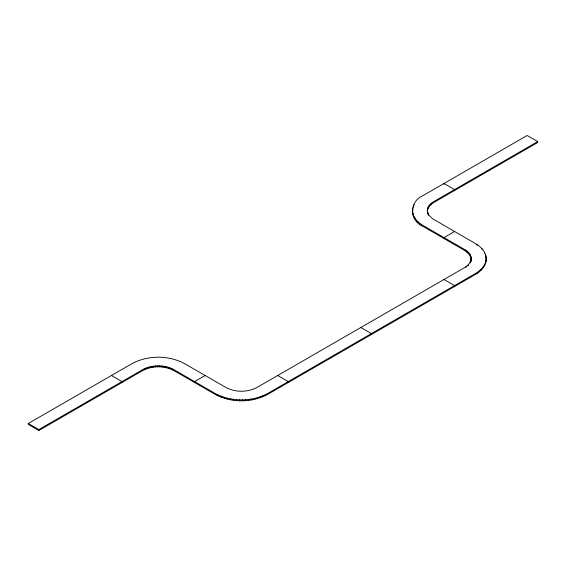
<?xml version="1.0" encoding="UTF-8"?>
<svg xmlns="http://www.w3.org/2000/svg" width="566" height="566" viewBox="0 0 566 566"><rect width="100%" height="100%" fill="white"/><g stroke="black" fill="none" stroke-linecap="round" stroke-linejoin="round"><path stroke-width="0.85" d="M412.43 209.873C412.112 216.792 417.51 222.346 423.135 225.544L464.7 249.542C468.032 251.438 471.337 254.679 471.174 258.796L469.575 254.672L465.698 251.071L423.135 226.457C409.31 221.023 409.268 201.008 423.106 195.56L527.144 135.493L537.7 141.592L537.7 142.505L433.889 202.437C430.705 204.255 427.627 207.191 427.372 211.061C427.118 206.838 430.45 203.449 433.889 201.524L537.7 141.592M412.43 210.785L412.656 208.097M471.053 259.999L471.188 258.938L470.77 261.959L471.053 259.999L471.053 260.912M485.904 261.902L486.13 259.214C486.244 265.949 480.937 271.298 475.454 274.439L267.385 394.573C251.516 402.886 231.31 402.886 215.448 394.552L173.875 370.553C164.366 365.495 152.183 365.502 142.674 370.567L38.856 430.507L28.3 424.408L28.3 423.495L132.338 363.429C148.2 355.115 168.413 355.115 184.268 363.45L225.841 387.448C235.357 392.507 247.54 392.5 257.049 387.434L464.679 267.555L468.153 264.987L470.77 261.046M28.3 423.495L38.856 429.594L142.674 369.655C152.183 364.589 164.366 364.582 173.875 369.64L215.448 393.639C231.31 401.973 251.516 401.973 267.385 393.653L475.454 273.527C480.216 270.746 484.708 266.579 485.904 260.99M205.14 375.499L194.584 381.59L194.584 382.51M454.562 231.494L443.999 237.593L443.999 238.505M443.999 279.498L454.562 285.589L454.562 286.502M360.86 327.495L371.416 333.593L371.416 334.506M277.722 375.499L288.278 381.59L288.278 382.51M111.438 375.499L122.001 381.59L122.001 382.51M486.13 260.127C486.845 252.875 481.362 246.847 475.426 243.543L432.863 218.929L428.986 215.321L427.387 211.203L427.387 212.116L427.372 210.142M485.26 254.813L485.805 256.568L485.805 255.655M427.563 213.177L427.889 214.217L427.889 213.304M485.904 257.162L486.095 258.344L486.095 257.431M471.174 257.877L471.188 259.858M485.423 262.751L485.423 263.664M484.687 264.478L484.687 265.397M484.461 252.174L484.461 253.094M483.697 266.169L483.697 267.088M482.473 267.81L482.473 268.723M482.126 248.877L482.126 249.797M481.015 269.381L481.015 270.293M479.331 270.873L479.331 271.786M477.442 272.281L477.442 273.194M476.961 244.484L476.961 245.396M470.997 256.822L470.997 257.742M470.671 255.782L470.671 256.695M470.332 262.072L470.332 262.985M470.197 254.757L470.197 255.669M469.575 253.759L469.575 254.672M468.811 252.797L468.811 253.71M468.153 264.987L468.153 265.9M467.912 251.87L467.912 252.79M466.879 251L466.879 251.912M466.023 266.713L466.023 267.626M465.698 250.158L465.698 251.071M454.562 190.501L454.562 189.589L443.999 183.49L443.999 184.41M432.537 202.373L432.537 203.286M431.412 203.208L431.412 204.128M430.415 204.1L430.415 205.012M429.544 205.034L429.544 205.946M428.816 206.003L428.816 206.923M428.363 214.33L428.363 215.243M428.229 207.007L428.229 207.927M427.79 208.04L427.79 208.953M427.507 209.087L427.507 210M421.599 224.603L421.599 225.516M419.682 223.23L419.682 224.15M417.949 221.759L417.949 222.671M416.435 220.202L416.435 221.122M415.147 218.582L415.147 219.502M414.1 216.905L414.1 217.818M413.88 204.602L413.88 205.515M413.3 215.186L413.3 216.099M413.138 206.335L413.138 207.248M412.755 213.432L412.755 214.344M412.465 211.656L412.465 212.568M265.228 394.799L265.228 395.719M262.787 395.896L262.787 396.808M260.197 396.865L260.197 397.778M257.473 397.707L257.473 398.62M254.643 398.414L254.643 399.327M251.714 398.98L251.714 399.9M248.715 399.412L248.715 400.325M245.665 399.688L245.665 400.601M242.588 399.815L242.588 400.735M239.503 399.801L239.503 400.714M236.425 399.631L236.425 400.544M233.39 399.313L233.39 400.233M230.404 398.853L230.404 399.773M227.497 398.252L227.497 399.164M224.695 397.509L224.695 398.422M221.999 396.632L221.999 397.551M219.445 395.634L219.445 396.547M217.082 394.523L217.082 395.436M172.814 369.067L172.814 369.98M171.356 368.381L171.356 369.301M169.842 367.787L169.842 368.699M168.244 367.27L168.244 368.183M166.574 366.825L166.574 367.737M164.847 366.464L164.847 367.384M163.072 366.195L163.072 367.108M161.268 366.004L161.268 366.917M159.435 365.905L159.435 366.818M157.603 365.891L157.603 366.81M155.77 365.969L155.77 366.888M153.959 366.138L153.959 367.051M152.176 366.393L152.176 367.306M150.436 366.726L150.436 367.645M148.752 367.15L148.752 368.063M147.132 367.652L147.132 368.565M145.589 368.225L145.589 369.145M144.139 368.876L144.139 369.789M38.856 429.594L38.856 430.507"/></g></svg>
